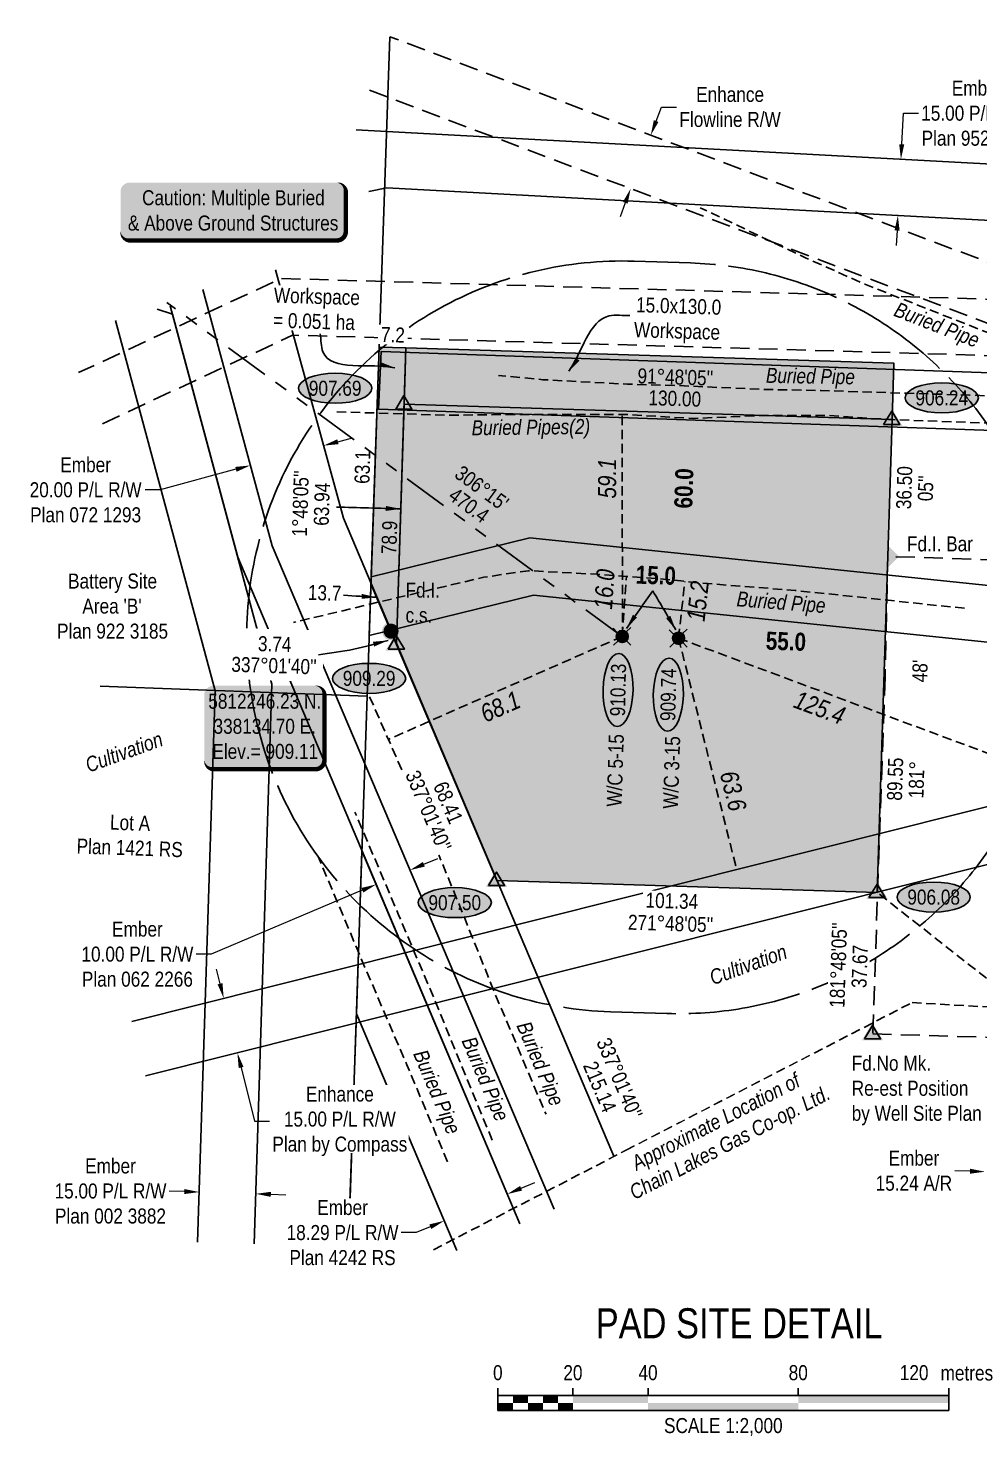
# Model space of a CAD drawing. Extents: x 337584 to 348172, y 5811293 to 5815472.
# Drawn here: x 339065 to 339698, y 5811880 to 5812817 of the extents above; entities that cross this region are included whole.
import ezdxf
from ezdxf.enums import TextEntityAlignment as Align

# ---------------------------------------------------------------- set-up
doc = ezdxf.new("R2010")
doc.units = 0
doc.header["$LTSCALE"] = 5
doc.header["$PDSIZE"] = 0.5
for name, pattern in [('foc-ACCESSROAD', [3.75, 2.5, -1.25]), ('foc-BUFFER', [16.75, 15, -1.75]), ('foc-DRILLPATH', [14.75, 6, -1.75, 1.75, -1.75, 1.75, -1.75]), ('foc-FLOWLINE', [3.75, 2.5, -1.25]), ('foc-QUARTERLINE', [33, 25, -3, 2, -3]), ('foc-TIELINE', [1.875, 1.25, -0.625]), ('UG_PIPE', [1.875, 1.25, -0.625])]:
    doc.linetypes.add(name, pattern=pattern)
doc.layers.get('Defpoints').update_dxf_attribs({"color": 9})
for name, color, linetype in [('AS-PIPE-UG', 44, 'UG_PIPE'), ('AS-PIPE-UG-T', 44, 'Continuous'), ('AUX-BUFFER', 7, 'foc-BUFFER'), ('C-AR', 13, 'foc-ACCESSROAD'), ('C-FLOWLINE', 13, 'foc-FLOWLINE'), ('C-RW', 13, 'Continuous'), ('DETAIL-T', 7, 'Continuous'), ('F-RW', 190, 'Continuous'), ('F-WS', 190, 'foc-ACCESSROAD'), ('L-2', 7, 'Continuous'), ('L-BD', 7, 'Continuous'), ('L-BD1', 253, 'Continuous'), ('L-MON', 1, 'Continuous'), ('L-MON-T', 1, 'Continuous'), ('L-SECQ', 8, 'foc-QUARTERLINE'), ('L-TIE', 7, 'foc-TIELINE'), ('L-TITLEDB', 4, 'Continuous'), ('L-TITLEDB-T', 4, 'Continuous'), ('P-ELEVATION', 7, 'Continuous'), ('P-PDRILLPATH', 12, 'foc-DRILLPATH'), ('P-PROPOSED', 10, 'Continuous'), ('P-PROPOSED-H', 21, 'Continuous'), ('P-TEMP-H', 41, 'Continuous'), ('P-TEMP_WORKSPACE', 46, 'Continuous'), ('T-TIE', 201, 'foc-TIELINE')]:
    doc.layers.add(name, color=color, linetype=linetype)
for name, color, linetype, lineweight in [('C-FLOWLINE-T', 13, 'Continuous', 9), ('C-RW-T', 13, 'Continuous', 9), ('F-AR-T', 190, 'Continuous', 9), ('F-RW-T', 190, 'Continuous', 9), ('P-TEMP-T', 46, 'Continuous', 18), ('T-TEXT', 48, 'Continuous', 18), ('T-TIE-T', 201, 'Continuous', 18)]:
    doc.layers.add(name, color=color, linetype=linetype, lineweight=lineweight)
doc.styles.add('80', font='ARIALN.TTF', dxfattribs={"height": 10})
doc.styles.add('80CG', font='ARIALN.TTF', dxfattribs={"height": 10})
doc.styles.add('80L', font='ARIALN.TTF', dxfattribs={"height": 10})
doc.styles.add('BOLD', font='ARIALNB.TTF')
doc.styles.add('MtXpl_Arial_Narrow', font='ARIALNI.TTF')
doc.dimstyles.new('Compass 5 000', dxfattribs={"dimscale": 5, "dimtxt": 9, "dimasz": 2, "dimexe": 0.2, "dimexo": 0.0625, "dimgap": 0.5, "dimtad": 0, "dimtih": 1, "dimtoh": 1, "dimzin": 0, "dimdsep": 46, "dimtxsty": '80CG', "dimcen": 0.1, "dimse1": 1, "dimse2": 1, "dimclrd": 256, "dimclrt": 256, "dimaunit": 1, "dimadec": 4, "dimazin": 0, "dimtfac": 0.06, "dimtofl": 0, "dimtmove": 0, "dimatfit": 1, "dimfxl": 0.2, "dimtolj": 1, "dimtzin": 0, "dimlwd": -1, "dimarcsym": 0})

# ---------------------------------------------------------------- blocks, each defined once
blk = doc.blocks.new('*U379')
h = blk.add_hatch(color=50)
edge = h.paths.add_edge_path()
edge.add_line((-69, -20), (69, -20))
edge.add_arc((69, -14), 6, 270, 360)
edge.add_line((75, -14), (75, 12.5))
edge.add_arc((69, 12.5), 6, 0, 90)
edge.add_line((69, 18.5), (-69, 18.5))
edge.add_arc((-69, 12.5), 6, 90, 180)
edge.add_line((-75, 12.5), (-75, -14))
edge.add_arc((-69, -14), 6, 180, 270)
at = {"color": 240, "flags": 128}
blk.add_lwpolyline([(-69, -20, 3, 3, 0), (69, -20, 3, 3, 0.414214), (75, -14, 3, 3, 0), (75, 12.5, 3, 0, 0.414214), (69, 18.5, 0, 0, 0), (-69, 18.5, 0, 0, 0.414214), (-75, 12.5, 0, 0, 0), (-75, -14, 0, 3, 0.414214)], format="xyseb", close=True, dxfattribs=at)
at = {"color": 240, "style": '80'}
blk.add_attdef('ENTER_TEXT_001', (-26.85, -4.92), '', height=10, dxfattribs=at)
blk = doc.blocks.new('TRIA')
blk.add_hatch(color=255).paths.add_polyline_path([(-0.04, 1.52), (-1.47, -0.87), (1.39, -0.87)])
blk = doc.blocks.new('TRIAA')
blk.add_blockref('TRIA', (0, 0))
blk = doc.blocks.new('TRIB')
at = {"color": 1}
blk.add_lwpolyline([(-1.12, -0.67), (-0.04, 1.13), (1.04, -0.67)], close=True, dxfattribs=at)
blk = doc.blocks.new('TRIBB')
blk.add_blockref('TRIB', (0, 0))
blk = doc.blocks.new('TRICC')
for name in ['TRIAA', 'TRIBB']:
    blk.add_blockref(name, (0, 0))
blk = doc.blocks.new('plspike')
blk.add_blockref('TRICC', (0, 0))
blk = doc.blocks.new('fdia')
at = {"color": 255, "const_width": 1}
blk.add_lwpolyline([(-0.5, 0, 1), (0.5, 0, 1)], format="xyb", close=True, dxfattribs=at)
blk = doc.blocks.new('Fdiaa')
blk.add_blockref('fdia', (0, 0))
blk = doc.blocks.new('fdib')
at = {"color": 1, "const_width": 1.6}
blk.add_lwpolyline([(-0.4, 0, 1), (0.4, 0, 1)], format="xyb", close=True, dxfattribs=at)
at = {"color": 1}
blk.add_circle((0, 0), 0.8, dxfattribs=at)
blk = doc.blocks.new('Fdibb')
blk.add_blockref('fdib', (0, 0))
blk = doc.blocks.new('fdicc')
for name in ['Fdibb', 'Fdiaa']:
    blk.add_blockref(name, (0, 0))
blk = doc.blocks.new('FDI')
blk.add_blockref('fdicc', (0, 0))
blk = doc.blocks.new('SMONA')
blk.add_hatch(color=255).paths.add_polyline_path([(0, -1.49), (1.49, 0), (0, 1.49), (-1.49, 0)])
blk = doc.blocks.new('SMONAA')
blk.add_blockref('SMONA', (0, 0))
blk = doc.blocks.new('SMONB')
at = {"color": 1}
blk.add_solid([(0, 1.2), (1.2, 0), (-1.2, 0), (0, -1.2)], dxfattribs=at)
blk = doc.blocks.new('SMONBB')
blk.add_blockref('SMONB', (0, 0))
blk = doc.blocks.new('SMONCC')
for name in ['SMONAA', 'SMONBB']:
    blk.add_blockref(name, (0, 0))
blk = doc.blocks.new('FDIBAR')
blk.add_blockref('SMONCC', (0, 0))
blk = doc.blocks.new('WC')
at = {"layer": 'L-MON'}
h = blk.add_hatch(color=255, dxfattribs=at)
h.dxf.hatch_style = 1
edge = h.paths.add_edge_path()
edge.add_arc((0, 0), 0.9, 0, 360)
at = {"layer": 'L-MON', "color": 240, "flags": 128}
for points in [[(-0.62, 0.5), (-1.23, 1.12)], [(0.52, 0.61), (1.13, 1.21)], [(-1.18, -1.18), (-0.56, -0.57)], [(1.16, -1.18), (0.56, -0.57)]]:
    blk.add_lwpolyline(points, dxfattribs=at)
at = {"layer": 'L-MON', "color": 240}
for radius in [0.8, 0.373]:
    blk.add_circle((0, 0), radius, dxfattribs=at)
blk = doc.blocks.new('*D462')
at = {"layer": 'C-RW-T', "transparency": 16777216}
for p, q in [((339192.5, 5812181.31), (339190.06, 5812191)), ((339206.5, 5812125.54), (339215.5, 5812089.72)), ((339215.5, 5812089.72), (339225.5, 5812089.72))]:
    blk.add_line(p, q, dxfattribs=at)
at = {"layer": 'C-RW-T', "linetype": 'Continuous', "transparency": 16777216}
for points in [[(339194.12, 5812181.71), (339190.88, 5812180.9), (339194.94, 5812171.61)], [(339208.12, 5812125.95), (339204.89, 5812125.14), (339204.07, 5812135.24)]]:
    blk.add_solid(points, dxfattribs=at)
at = {"layer": 'Defpoints', "color": 0, "linetype": 'Continuous', "transparency": 16777216}
for p in [(339447.03, 5812234.91), (339456.16, 5812198.55), (339204.07, 5812135.24)]:
    blk.add_point(p, dxfattribs=at)
at = {"layer": 'C-RW-T', "linetype": 'Continuous', "transparency": 16777216, "insert": (339272.23, 5812089.72), "char_height": 10, "attachment_point": 5, "style": '80CG', "bg_fill": 3, "box_fill_scale": 1.1, "bg_fill_color": 256, "bg_fill_true_color": 13158600, "bg_fill_transparency": 0}
blk.add_mtext('\\A1;Enhance\\P15.00 P/L R/W\\PPlan by Compass', dxfattribs=at)
blk = doc.blocks.new('*D464')
at = {"layer": 'Defpoints', "color": 0, "linetype": 'Continuous', "transparency": 16777216}
for p in [(339703.59, 5812120.44), (339741.69, 5812119.24), (339739.67, 5812054.99)]:
    blk.add_point(p, dxfattribs=at)
at = {"layer": 'F-AR-T', "transparency": 16777216}
for p, q in [((339691.58, 5812056.5), (339681.58, 5812056.81)), ((339749.66, 5812054.67), (339759.66, 5812054.36))]:
    blk.add_line(p, q, dxfattribs=at)
at = {"layer": 'F-AR-T', "linetype": 'Continuous', "transparency": 16777216}
for points in [[(339691.63, 5812058.17), (339691.53, 5812054.83), (339701.57, 5812056.18)], [(339749.72, 5812056.34), (339749.61, 5812053.01), (339739.67, 5812054.99)]]:
    blk.add_solid(points, dxfattribs=at)
at = {"layer": 'F-AR-T', "linetype": 'Continuous', "transparency": 16777216, "insert": (339654.3, 5812056.81), "char_height": 10, "attachment_point": 5, "style": '80CG'}
blk.add_mtext('\\A1;Ember\\P15.24 A/R', dxfattribs=at)
blk = doc.blocks.new('*U514')
at = {"color": 0}
for p, q in [((-150, 0), (-150, 15)), ((-150, 10), (150.24, 10)), ((-100, 10), (-100, 15)), ((-50, 10), (-50, 15)), ((50, 10), (50, 15)), ((150.24, 0), (150.24, 15)), ((-150, 0), (150.24, 0))]:
    blk.add_line(p, q, dxfattribs=at)
for points in [[(-140, 10), (-130, 10), (-140, 5), (-130, 5)], [(-120, 10), (-110, 10), (-120, 5), (-110, 5)], [(-100, 10), (-50, 10), (-100, 5), (-50, 5)], [(50, 10), (150.24, 10), (50, 5), (150.24, 5)], [(-150, 5), (-140, 5), (-150, 0), (-140, 0)], [(-130, 5), (-120, 5), (-130, 0), (-120, 0)], [(-110, 5), (-100, 5), (-110, 0), (-100, 0)], [(-50, 5), (50, 5), (-50, 0), (50, 0)]]:
    blk.add_solid(points, dxfattribs=at)
at = {"color": 0, "style": '80'}
blk.add_text('metres', height=10, dxfattribs=at).set_placement((162.24, 20), align=Align.CENTER)
at = {"color": 0, "char_height": 10, "style": '80'}
for s, insert, attachment_point in [('0', (-150, 30.21), 2), ('20', (-100, 30.21), 2), ('40', (-50, 30.21), 2), ('80', (50, 30.21), 2), ('120', (136.7, 30.22), 3), ('SCALE 1:2,000', (0.12, -5), 2)]:
    blk.add_mtext(s, dxfattribs=dict(at, insert=insert, attachment_point=attachment_point))
blk = doc.blocks.new('*U466')
at = {"layer": 'L-2'}
blk.add_blockref('*U514', (-10.66, -57.95), dxfattribs=at)
at = {"layer": 'DETAIL-T', "color": 3, "insert": (0, 0), "char_height": 20, "width": 217.1081, "attachment_point": 5, "style": '80CG'}
blk.add_mtext('PAD SITE DETAIL', dxfattribs=at)
blk = doc.blocks.new('we')
at = {"layer": 'P-ELEVATION'}
h = blk.add_hatch(color=111, dxfattribs=at)
h.dxf.hatch_style = 1
edge = h.paths.add_edge_path()
edge.add_ellipse((0, 0), major_axis=(-24.38, 0), ratio=0.410256, start_angle=0, end_angle=360)
at = {"layer": 'P-ELEVATION', "color": 7, "flags": 128}
blk.add_lwpolyline([(0, 0, 12.5, 0, 0), (-12.42, -6.43, 0, 0, 0)], format="xyseb", dxfattribs=at)
at = {"layer": 'P-ELEVATION', "color": 7}
blk.add_ellipse((0, 0), major_axis=(-24.38, 0), ratio=0.410256, dxfattribs=at)
at = {"layer": 'P-ELEVATION', "style": '80'}
blk.add_attdef('ELEVATION', text='', height=10, dxfattribs=at).set_placement((0, 0), align=Align.MIDDLE_CENTER)
blk = doc.blocks.new('*U494')
h = blk.add_hatch(color=254)
edge = h.paths.add_edge_path()
edge.add_line((-34, -28.5), (34, -28.5))
edge.add_arc((34, -22.5), 6, 270, 360)
edge.add_line((40, -22.5), (40, 21))
edge.add_arc((34, 21), 6, 0, 90)
edge.add_line((34, 27), (-34, 27))
edge.add_arc((-34, 21), 6, 90, 180)
edge.add_line((-40, 21), (-40, -22.5))
edge.add_arc((-34, -22.5), 6, 180, 270)
at = {"color": 1, "flags": 128}
blk.add_lwpolyline([(-34, -28.5, 3, 3, 0), (34, -28.5, 3, 3, 0.414214), (40, -22.5, 3, 3, 0), (40, 21, 3, 0, 0.414214), (34, 27, 0, 0, 0), (-34, 27, 0, 0, 0.414214), (-40, 21, 0, 0, 0), (-40, -22.5, 0, 3, 0.414214)], format="xyseb", close=True, dxfattribs=at)
blk.add_lwpolyline([(-36.17, -5.68, 0, 10, 0), (0, 0, 5, 5, 0)], format="xyseb", dxfattribs=at)
at = {"color": 1, "style": '80'}
blk.add_attdef('ENTER_TEXT_001', (-35.99, -5), '', height=10, dxfattribs=at)
blk = doc.blocks.new('*D495')
at = {"layer": 'C-FLOWLINE-T', "transparency": 16777216}
for p, q in [((339482.73, 5812755.58), (339486.26, 5812764.94)), ((339486.26, 5812764.94), (339496.26, 5812764.94)), ((339462.23, 5812701.22), (339458.7, 5812691.86))]:
    blk.add_line(p, q, dxfattribs=at)
for points in [[(339481.17, 5812756.17), (339484.29, 5812754.99), (339479.2, 5812746.22)], [(339460.67, 5812701.8), (339463.79, 5812700.63), (339465.76, 5812710.57)]]:
    blk.add_solid(points, dxfattribs=at)
at = {"layer": 'Defpoints', "color": 0, "transparency": 16777216}
for p in [(339473.96, 5812748.2), (339479.2, 5812746.22), (339460.52, 5812712.55)]:
    blk.add_point(p, dxfattribs=at)
at = {"layer": 'C-FLOWLINE-T', "transparency": 16777216, "insert": (339531.96, 5812764.94), "char_height": 10, "attachment_point": 5, "style": '80CG'}
blk.add_mtext('\\A1;Enhance\\PFlowline R/W', dxfattribs=at)
blk = doc.blocks.new('*D496')
at = {"layer": 'Defpoints', "color": 0, "transparency": 16777216}
for p in [(339645.66, 5812730.13), (339696.61, 5812727.37), (339694.58, 5812689.98)]:
    blk.add_point(p, dxfattribs=at)
at = {"layer": 'F-RW-T', "transparency": 16777216}
for p, q in [((339646.2, 5812740.11), (339647.31, 5812760.78)), ((339647.31, 5812760.78), (339657.31, 5812760.78)), ((339643.09, 5812682.75), (339642.55, 5812672.76))]:
    blk.add_line(p, q, dxfattribs=at)
for points in [[(339644.53, 5812740.2), (339647.86, 5812740.02), (339645.66, 5812730.13)], [(339641.43, 5812682.84), (339644.76, 5812682.66), (339643.63, 5812692.73)]]:
    blk.add_solid(points, dxfattribs=at)
at = {"layer": 'F-RW-T', "transparency": 16777216, "insert": (339696.4, 5812760.78), "char_height": 10, "attachment_point": 5, "style": '80CG'}
blk.add_mtext('\\A1;Ember\\P15.00 P/L R/W\\PPlan 952 2138', dxfattribs=at)
blk = doc.blocks.new('*D500')
at = {"layer": 'Defpoints', "color": 0, "transparency": 16777216}
for p in [(339178.8, 5812047.19), (339178.66, 5812042.64), (339216.47, 5812045.98)]:
    blk.add_point(p, dxfattribs=at)
at = {"layer": 'F-RW-T', "transparency": 16777216}
for p, q in [((339168.66, 5812042.96), (339158.67, 5812043.28)), ((339226.32, 5812041.12), (339236.31, 5812040.8))]:
    blk.add_line(p, q, dxfattribs=at)
for points in [[(339168.72, 5812044.63), (339168.61, 5812041.29), (339178.66, 5812042.64)], [(339226.37, 5812042.78), (339226.27, 5812039.45), (339216.32, 5812041.44)]]:
    blk.add_solid(points, dxfattribs=at)
at = {"layer": 'F-RW-T', "transparency": 16777216, "insert": (339119.58, 5812043.28), "char_height": 10, "attachment_point": 5, "style": '80CG'}
blk.add_mtext('\\A1;Ember\\P15.00 P/L R/W\\PPlan 002 3882', dxfattribs=at)
blk = doc.blocks.new('*D501')
at = {"layer": 'Defpoints', "color": 0, "transparency": 16777216}
for p in [(339371.46, 5812070.01), (339329.47, 5812052.22), (339341.66, 5812023.47)]:
    blk.add_point(p, dxfattribs=at)
at = {"layer": 'F-RW-T', "transparency": 16777216}
for p, q in [((339392.85, 5812045.16), (339402.06, 5812049.06)), ((339332.45, 5812019.57), (339323.11, 5812015.61)), ((339323.11, 5812015.61), (339313.11, 5812015.61))]:
    blk.add_line(p, q, dxfattribs=at)
for points in [[(339392.2, 5812046.7), (339393.5, 5812043.63), (339383.64, 5812041.26)], [(339331.8, 5812021.1), (339333.1, 5812018.03), (339341.66, 5812023.47)]]:
    blk.add_solid(points, dxfattribs=at)
at = {"layer": 'F-RW-T', "transparency": 16777216, "insert": (339274.02, 5812015.61), "char_height": 10, "attachment_point": 5, "style": '80CG', "bg_fill": 3, "box_fill_scale": 1.1, "bg_fill_color": 256, "bg_fill_true_color": 13158600, "bg_fill_transparency": 0}
blk.add_mtext('\\A1;Ember\\P18.29 P/L R/W\\PPlan 4242 RS', dxfattribs=at)
blk = doc.blocks.new('*D502')
at = {"layer": 'Defpoints', "color": 0, "transparency": 16777216}
for p in [(339311.85, 5812273.72), (339289.31, 5812264.18), (339296.4, 5812247.42)]:
    blk.add_point(p, dxfattribs=at)
at = {"layer": 'F-RW-T', "transparency": 16777216}
for p, q in [((339328.15, 5812260.85), (339337.36, 5812264.75)), ((339287.19, 5812243.52), (339186.59, 5812200.96)), ((339186.59, 5812200.96), (339176.59, 5812200.96))]:
    blk.add_line(p, q, dxfattribs=at)
for points in [[(339327.5, 5812262.39), (339328.8, 5812259.32), (339318.94, 5812256.96)], [(339286.54, 5812245.06), (339287.84, 5812241.99), (339296.4, 5812247.42)]]:
    blk.add_solid(points, dxfattribs=at)
at = {"layer": 'F-RW-T', "transparency": 16777216, "insert": (339137.5, 5812200.96), "char_height": 10, "attachment_point": 5, "style": '80CG'}
blk.add_mtext('\\A1;Ember\\P10.00 P/L R/W\\PPlan 062 2266', dxfattribs=at)
blk = doc.blocks.new('*D503')
at = {"layer": 'Defpoints', "color": 0, "transparency": 16777216}
for p in [(339245.66, 5812597.27), (339197.09, 5812584.11), (339212.73, 5812526.36)]:
    blk.add_point(p, dxfattribs=at)
at = {"layer": 'F-RW-T', "transparency": 16777216}
for p, q in [((339270.95, 5812542.12), (339280.61, 5812544.74)), ((339203.07, 5812523.75), (339152.57, 5812510.07)), ((339152.57, 5812510.07), (339142.57, 5812510.07))]:
    blk.add_line(p, q, dxfattribs=at)
for points in [[(339270.52, 5812543.73), (339271.39, 5812540.51), (339261.3, 5812539.51)], [(339202.64, 5812525.35), (339203.51, 5812522.14), (339212.73, 5812526.36)]]:
    blk.add_solid(points, dxfattribs=at)
at = {"layer": 'F-RW-T', "transparency": 16777216, "insert": (339103.03, 5812510.07), "char_height": 10, "attachment_point": 5, "style": '80CG', "bg_fill": 3, "box_fill_scale": 1.1, "bg_fill_color": 256, "bg_fill_true_color": 13158600, "bg_fill_transparency": 0}
blk.add_mtext('\\A1;Ember\\P20.00 P/L R/W\\PPlan 072 1293', dxfattribs=at)

msp = doc.modelspace()

# ---------------------------------------------------------------- hatches: boundary and pattern name
at = {"layer": 'P-PROPOSED-H'}
h = msp.add_hatch(color=256, dxfattribs=at)
h.dxf.hatch_style = 1
h.paths.add_polyline_path([(339309.994, 5812407.213), (339315.022, 5812567.1), (339639.791, 5812556.885), (339629.891, 5812242.11), (339376.608, 5812250.076)])
at = {"layer": 'P-TEMP-H'}
h = msp.add_hatch(color=256, dxfattribs=at)
h.dxf.hatch_style = 1
h.paths.add_polyline_path([(339309.994, 5812407.213), (339316.201, 5812604.573), (339298.335, 5812605.135), (339292.911, 5812447.634)])
h = msp.add_hatch(color=256, dxfattribs=at)
h.dxf.hatch_style = 1
h.paths.add_polyline_path([(339639.791, 5812556.885), (339640.97, 5812594.359), (339316.201, 5812604.573), (339315.022, 5812567.1)])

# ---------------------------------------------------------------- linework, layer by layer
at = {"layer": 'AS-PIPE-UG', "flags": 128}
for points in [[(339791.873, 5812307.306), (339788.876, 5812335.609), (339781.603, 5812373.384), (339768.746, 5812429.814), (339753.931, 5812500.471), (339746.703, 5812544.066), (339738.598, 5812582.149), (339730.386, 5812599.376), (339715.756, 5812610.006), (339676.591, 5812625.334), (339621.566, 5812647.011), (339582.203, 5812664.551), (339512.073, 5812697.919)], [(339719.953, 5812571.839), (339691.431, 5812573.206), (339649.396, 5812574.359), (339592.368, 5812576.226), (339553.693, 5812576.934), (339496.873, 5812579.516), (339463.633, 5812580.446), (339407.261, 5812583.434), (339377.828, 5812586.236)], [(339270.133, 5812562.039), (339343.568, 5812559.779), (339380.223, 5812560.216), (339462.768, 5812560.234), (339507.386, 5812557.591), (339553.726, 5812559.631), (339597.341, 5812559.589), (339637.463, 5812556.949), (339718.201, 5812553.964)], [(339687.911, 5812431.274), (339641.808, 5812436.044), (339611.448, 5812439.386), (339575.181, 5812443.144), (339509.971, 5812448.234), (339484.386, 5812451.054), (339443.236, 5812453.896), (339397.821, 5812456.274), (339368.118, 5812451.916), (339329.813, 5812442.929), (339241.291, 5812421.794)], [(339292.005, 5812372.413), (339333.883, 5812277.259), (339354.248, 5812227.646), (339374.961, 5812175.896), (339409.451, 5812094.405)], [(339373.659, 5812077.123), (339333.236, 5812175.626), (339311.288, 5812227.176), (339282.286, 5812295.564)], [(339343.921, 5812062.765), (339316.891, 5812127.234), (339289.283, 5812191.394), (339257.731, 5812266.121)]]:
    msp.add_lwpolyline(points, dxfattribs=at)
at = {"layer": 'AS-PIPE-UG'}
msp.add_lwpolyline([(339334.613, 5812004.261), (339462.891, 5812070.519), (339653.124, 5812168.778), (339984.678, 5812149.493)], dxfattribs=at)
at = {"layer": 'C-AR', "flags": 128}
for points in [[(339796.614, 5812461.357), (339804.071, 5812634.137), (339233.038, 5812650.81), (339098.372, 5812588.124)], [(339796.611, 5812460.735), (339759.093, 5812461.914), (339764.966, 5812597.763), (339240.816, 5812613.067), (339114.198, 5812554.127)]]:
    msp.add_lwpolyline(points, dxfattribs=at)
at = {"layer": 'C-FLOWLINE', "flags": 128}
msp.add_lwpolyline([(339292.006, 5812776.085), (339764.966, 5812597.763), (339771.309, 5812461.53), (339809.428, 5812460.332), (339801.877, 5812624.564), (339305.447, 5812811.736)], dxfattribs=at)
at = {"layer": 'C-RW', "flags": 128}
for points in [[(340014.436, 5812538.883), (339298.013, 5812563.706), (339299.693, 5812602.169), (340015.774, 5812577.088)], [(340002.866, 5812415.438), (339398.763, 5812478.121), (339293.065, 5812452.115), (339291.725, 5812413.176), (339401.078, 5812439.966), (339998.992, 5812378.041)], [(339142.938, 5812119.894), (339818.247, 5812289.471), (339820.925, 5812328.799), (339133.807, 5812156.257)]]:
    msp.add_lwpolyline(points, dxfattribs=at)
at = {"layer": 'F-RW'}
for p, q in [((339303.275, 5812748.645), (339283.093, 5812749.736)), ((339189.326, 5812376.304), (339177.593, 5812009.362))]:
    msp.add_line(p, q, dxfattribs=at)
at = {"layer": 'F-RW', "flags": 128}
for points in [[(339303.275, 5812748.645), (340022.947, 5812709.722)], [(340020.925, 5812672.326), (339303.453, 5812711.131), (339291.495, 5812708.684)], [(339229.478, 5812656.606), (339274.586, 5812491.231), (339461.164, 5812050.862)], [(339414.885, 5812031.252), (339227.196, 5812472.918), (339181.003, 5812643.533)], [(339181.003, 5812643.533), (339227.196, 5812472.918), (339414.885, 5812031.252)], [(339391.968, 5812021.541), (339204.237, 5812465.245), (339160.747, 5812626.938), (339150.64, 5812630.307)], [(339159.219, 5812632.62), (339226.993, 5812380.641), (339215.279, 5812008.138)], [(339177.404, 5812009.368), (339189.326, 5812376.304), (339122.847, 5812622.812)], [(339350.007, 5812003.76), (339283.231, 5812161.349), (339286.908, 5812269.852), (339391.968, 5812021.541)]]:
    msp.add_lwpolyline(points, dxfattribs=at)
at = {"layer": 'F-WS'}
msp.add_lwpolyline([(339635.09, 5812385.744), (339626.936, 5812147.926), (339945.391, 5812138.386), (339954.728, 5812455.764), (339636.903, 5812465.756), (339635.09, 5812385.744)], dxfattribs=at)
at = {"layer": 'L-SECQ'}
msp.add_line((339283.231, 5812161.349), (339277.931, 5812006.102), dxfattribs=at)
at = {"layer": 'L-TIE'}
msp.add_line((339309.994, 5812407.213), (339306.311, 5812416.019), dxfattribs=at)
at = {"layer": 'L-TITLEDB', "flags": 128}
for points in [[(339112.698, 5812379.483), (339290.333, 5812372.754), (339305.447, 5812811.736)], [(339277.891, 5812006.104), (339290.333, 5812372.754), (339112.698, 5812379.483)]]:
    msp.add_lwpolyline(points, dxfattribs=at)
at = {"layer": 'P-PDRILLPATH', "flags": 128}
msp.add_lwpolyline([(339460.201, 5812412.492), (339156.972, 5812634.909)], dxfattribs=at)
at = {"layer": 'P-PROPOSED'}
msp.add_lwpolyline([(339309.994, 5812407.213), (339315.022, 5812567.1), (339639.791, 5812556.885), (339629.891, 5812242.11), (339376.608, 5812250.076)], close=True, dxfattribs=at)
at = {"layer": 'P-TEMP_WORKSPACE', "flags": 128}
for points in [[(339309.994, 5812407.213), (339316.201, 5812604.573), (339298.335, 5812605.135), (339292.911, 5812447.634)], [(339639.791, 5812556.885), (339640.97, 5812594.359), (339316.201, 5812604.573), (339315.022, 5812567.1)]]:
    msp.add_lwpolyline(points, close=True, dxfattribs=at)
at = {"layer": 'T-TIE'}
for p, q in [((339460.258, 5812412.581), (339460.227, 5812560.233)), ((339460.201, 5812412.492), (339462.967, 5812452.533)), ((339497.675, 5812411.314), (339501.843, 5812449.13)), ((339460.201, 5812412.492), (339304.521, 5812343.976)), ((339497.675, 5812411.314), (339536.34, 5812257.337))]:
    msp.add_line(p, q, dxfattribs=at)
at = {"layer": 'T-TIE', "flags": 128}
msp.add_lwpolyline([(339497.675, 5812411.314), (339791.318, 5812302.036)], dxfattribs=at)

# ---------------------------------------------------------------- block references
at = {"xscale": 0.99978226, "yscale": 0.99978226, "zscale": 0.99978226}
for p, values in [((339672.843, 5812571.323), {'ELEVATION': '906.24'}), ((339291.712, 5812384.591), {'ELEVATION': '909.29'}), ((339667.465, 5812238.998), {'ELEVATION': '906.08'})]:
    msp.add_blockref('we', p, dxfattribs=at).add_auto_attribs(values)
at = {"xscale": 0.9997822599999999, "yscale": 0.9997822599999999, "zscale": 0.9997822599999999, "rotation": 88.715}
for p, values in [((339457.38, 5812376.89), {'ELEVATION': '910.13'}), ((339490.855, 5812373.726), {'ELEVATION': '909.74'})]:
    msp.add_blockref('we', p, dxfattribs=at).add_auto_attribs(values)
at = {"layer": 'DETAIL-T'}
ref = msp.add_blockref('*U379', (339201.236, 5812696.094), dxfattribs=dict(at, xscale=0.9997749999999925, yscale=0.9997749999999925, zscale=0.9997749999999925))
ref.add_attrib('ENTER_TEXT_001', 'Caution: Multiple Buried', (339140.585, 5812699.543), dxfattribs={"layer": '0', "color": 240, "height": 9.99775, "style": '80'})
ref.add_attrib('ENTER_TEXT_002', '& Above Ground Structures', (339131.174, 5812682.702), dxfattribs={"layer": '0', "color": 240, "height": 9.99775, "style": '80'})
ref = msp.add_blockref('*U494', (339221.987, 5812352.633), dxfattribs=at)
ref.add_attrib('ENTER_TEXT_001', '5812246.23 N.', (339184.668, 5812364.405), dxfattribs={"layer": '0', "color": 1, "height": 10, "style": '80'})
ref.add_attrib('ENTER_TEXT_002', '338134.70 E.', (339188.167, 5812347.698), dxfattribs={"layer": '0', "color": 1, "height": 10, "style": '80'})
ref.add_attrib('ENTER_TEXT_003', 'Elev.= 909.11', (339187.4, 5812330.99), dxfattribs={"layer": '0', "color": 1, "height": 10, "style": '80'})
at = {"layer": 'L-MON', "color": 6, "xscale": 4.998911300000001, "yscale": 4.998911300000001, "zscale": 4.998911300000001}
for name, p in [('plspike', (339315.006, 5812567.176)), ('FDI', (339306.311, 5812416.019)), ('plspike', (339309.956, 5812407.374)), ('plspike', (339376.706, 5812249.989)), ('plspike', (339629.955, 5812242.04)), ('plspike', (339626.936, 5812147.926))]:
    msp.add_blockref(name, p, dxfattribs=at)
at = {"layer": 'L-MON', "color": 3, "xscale": 4.998911300000001, "yscale": 4.998911300000001, "zscale": 4.998911300000001}
msp.add_blockref('plspike', (339639.741, 5812556.926), dxfattribs=at)
at = {"layer": 'L-MON', "xscale": 4.998911300000001, "yscale": 4.998911300000001, "zscale": 4.998911300000001}
for p in [(339460.201, 5812412.492), (339497.675, 5812411.314)]:
    msp.add_blockref('WC', p, dxfattribs=at)

# ---------------------------------------------------------------- texts
at = {"layer": 'AS-PIPE-UG-T', "char_height": 9.99782, "attachment_point": 1, "style": '80L'}
for s, width, insert, rotation in [('\\pi0.29891;{\\fArial Narrow|b0|i1|c0|p34;Buried Pipe}', 59.02303, (339643.618, 5812635.562), 338.626758), ('\\pi0.29891;{\\fArial Narrow|b0|i1|c0|p34;Buried Pipe}', 59.02303, (339555.623, 5812591.368), 358.951978), ('\\pi0.29891;{\\fArial Narrow|b0|i1|c0|p34;Buried Pipes(2)}', 78.37079, (339359.575, 5812556.367), 0.683828), ('\\pi0.29891;{\\fArial Narrow|b0|i1|c0|p34;Buried Pipe}', 59.02303, (339536.534, 5812442.635), 355.536798), ('\\pi0.29891;{\\fArial Narrow|b0|i1|c0|p34;Buried Pipe}', 59.02303, (339398.716, 5812157.614), 292.940354), ('\\pi0.29891;{\\fArial Narrow|b0|i1|c0|p34;Buried Pipe}', 59.02303, (339362.153, 5812147.483), 292.940354), ('\\pi0.29891;{\\fArial Narrow|b0|i1|c0|p34;Buried Pipe}', 59.02303, (339329.934, 5812138.799), 292.940354)]:
    msp.add_mtext_dynamic_manual_height_columns(s, width=width, gutter_width=49.989, heights=[0], dxfattribs=dict(at, insert=insert, rotation=rotation))
at = {"layer": 'L-BD', "color": 3, "style": 'BOLD'}
for s, rotation, p in [('60.0', 88.1986, (339506.743, 5812497.532)), ('55.0', 358.1986, (339555.576, 5812403.715))]:
    msp.add_text(s, height=11.9974, rotation=rotation, dxfattribs=at).set_placement(p)
at = {"layer": 'L-BD', "color": 3, "linetype": 'Continuous', "insert": (339469.364, 5812459.658), "char_height": 11.9974, "width": 26.20161, "attachment_point": 1, "rotation": 358.1986, "style": 'BOLD', "bg_fill": 1, "box_fill_scale": 1.15, "bg_fill_color": 21, "bg_fill_transparency": 0}
msp.add_mtext('15.0', dxfattribs=at)
at = {"layer": 'L-BD', "char_height": 9.99782, "attachment_point": 1, "rotation": 88.1986, "style": '80L'}
for s, insert in [('\\pi0.12842;W/C 5-15', (339449.762, 5812299.196)), ('\\pi0.12842;W/C 3-15', (339487.269, 5812297.824))]:
    msp.add_mtext_dynamic_manual_height_columns(s, width=47.98859, gutter_width=49.989, heights=[0], dxfattribs=dict(at, insert=insert))
at = {"layer": 'L-BD1', "style": '80L'}
for s, height, rotation, p in [('130.00', 9.9978, 358.1986, (339495.16, 5812570.937)), ('36.50', 9.9978, 88.1986, (339647.868, 5812511.554)), ("1°48'05''", 9.9978, 88.1986, (339245.961, 5812500.978)), ("05''", 9.9978, 88.1986, (339662.108, 5812511.106)), ('63.94', 9.9978, 88.1986, (339260.201, 5812500.531)), ("48'", 9.9978, 88.1986, (339658.282, 5812389.477)), ('89.55', 9.9978, 88.1986, (339641.766, 5812317.541)), ('181°', 9.9978, 88.1986, (339656.006, 5812317.093)), ('68.41', 9.9978, 293.0001, (339344.371, 5812301.881)), ("271°48'05''", 9.99782, 358.1986, (339492.379, 5812221.428))]:
    msp.add_text(s, height=height, rotation=rotation, dxfattribs=at).set_placement(p, align=Align.MIDDLE)
at = {"layer": 'L-BD1', "insert": (339495.713, 5812590.239), "char_height": 9.9978, "width": 51.28819, "attachment_point": 2, "rotation": 358.1986, "style": '80L', "bg_fill": 1, "box_fill_scale": 1.15, "bg_fill_color": 41, "bg_fill_transparency": 0}
msp.add_mtext("91°48'05''", dxfattribs=at)
at = {"layer": 'L-BD1', "insert": (339353.523, 5812527.192), "char_height": 9.99782, "width": 39.16378, "attachment_point": 1, "rotation": 323.740156, "line_spacing_factor": 0.855, "style": '80L', "bg_fill": 1, "box_fill_scale": 1.15, "bg_fill_color": 21, "bg_fill_transparency": 0}
msp.add_mtext("\\pi0.27845;306°15'\\P\\pi5.59789;470.4 ", dxfattribs=at)
at = {"layer": 'L-MON-T', "insert": (339315.953, 5812448.345), "char_height": 9.9978, "attachment_point": 1, "style": '80L', "bg_fill": 1, "box_fill_scale": 1.15, "bg_fill_color": 21, "bg_fill_transparency": 0}
msp.add_mtext_dynamic_manual_height_columns('Fd.I.\\Pc.s.', width=22.03927, gutter_width=49.989, heights=[0], dxfattribs=at)
at = {"layer": 'P-TEMP-T', "insert": (339468.582, 5812638.422), "char_height": 9.99782, "attachment_point": 1, "rotation": 358.1986, "style": '80L'}
msp.add_mtext_dynamic_manual_height_columns('\\pi0.99794;15.0x130.0\\P\\pi0.12842;Workspace', width=56.88843, gutter_width=49.989, heights=[0], dxfattribs=at)
at = {"layer": 'P-TEMP_WORKSPACE', "style": '80L'}
for s, p in [('63.1', (339287.229, 5812525.242)), ('78.9', (339305.149, 5812478.421))]:
    msp.add_text(s, height=9.9978, rotation=88.2598, dxfattribs=at).set_placement(p, align=Align.MIDDLE)
at = {"layer": 'T-TIE-T', "char_height": 11.9974, "attachment_point": 1, "style": 'MtXpl_Arial_Narrow', "bg_fill": 1, "box_fill_scale": 1.15, "bg_fill_color": 21, "bg_fill_transparency": 0}
for s, insert, width, rotation in [('59.1', (339444.145, 5812504.322), 25.84152, 90.012147), ('16.0', (339441.401, 5812431.015), 27.00361, 86.048482), ('15.2', (339503.023, 5812423.35), 26.95451, 83.7102), ('68.1', (339364.338, 5812365.941), 25.84152, 23.754487), ('125.4', (339577.552, 5812376.756), 34.33626, 339.587612), ('63.6', (339536.663, 5812324.125), 26.95451, 284.096119)]:
    msp.add_mtext(s, dxfattribs=dict(at, insert=insert, width=width, rotation=rotation))

# ---------------------------------------------------------------- dimensions: what is measured, and where the dimension line sits
at = {"layer": 'C-FLOWLINE-T', "color": 6}
dim = msp.add_linear_dim(base=(339479.201, 5812746.224), p1=(339460.523, 5812712.549), p2=(339473.964, 5812748.199), angle=69.341828, text='Enhance\\PFlowline R/W', dimstyle='Compass 5 000', dxfattribs=at)
dim.commit()
dim.dimension.update_dxf_attribs({"geometry": '*D495', "text_midpoint": (339531.957, 5812764.938), "dimtype": 161})
at = {"layer": 'F-RW-T', "color": 6}
dim = msp.add_linear_dim(base=(339645.657, 5812730.127), p1=(339694.584, 5812689.976), p2=(339696.607, 5812727.372), angle=86.904211, text='Ember\\P15.00 P/L R/W\\PPlan 952 2138', dimstyle='Compass 5 000', dxfattribs=at)
dim.commit()
dim.dimension.update_dxf_attribs({"geometry": '*D496', "text_midpoint": (339696.4, 5812760.778), "dimtype": 161})

# ---------------------------------------------------------------- leaders
at = {"layer": 'L-BD', "linetype": 'Continuous', "path_type": 1}
for points in [[(339462.924, 5812417.871), (339480.576, 5812442.78)], [(339495.855, 5812416.833), (339480.576, 5812442.78)]]:
    msp.add_leader(points, dimstyle='Compass 5 000', override={"dimgap": 0.5, "dimtad": 0}, dxfattribs=at)
at = {"layer": 'L-BD1', "path_type": 1}
msp.add_leader([(339312.831, 5812497.437), (339269.92, 5812498.641)], dimstyle='Compass 5 000', override={"dimgap": 0.5, "dimtad": 0}, dxfattribs=at)
at = {"layer": 'P-TEMP-T', "path_type": 1}
msp.add_leader([(339424.558, 5812589.06), (339451.544, 5812625.84), (339465.343, 5812626.146)], dimstyle='Compass 5 000', override={"dimgap": 0.5, "dimtad": 0}, dxfattribs=at)
at = {"layer": 'P-TEMP_WORKSPACE', "path_type": 1}
msp.add_leader([(339296.743, 5812438.565), (339274.757, 5812439.896)], dimstyle='Compass 5 000', override={"dimgap": 0.5, "dimtad": 0}, dxfattribs=at)

# ---------------------------------------------------------------- next in the draw order: texts
at = {"layer": 'AS-PIPE-UG-T', "insert": (339455.608, 5812060.68), "char_height": 10, "attachment_point": 1, "rotation": 27.317183, "style": '80L', "bg_fill": 2}
msp.add_mtext_dynamic_manual_height_columns('\\pi10.83445;{\\fArial Narrow|b0|i1|c0|p34;Approximate Location of\\P\\pi0.56842;Chain Lakes Gas Co-op. Ltd.}', width=146.70982, gutter_width=50, heights=[0], dxfattribs=at)
at = {"layer": 'L-MON-T', "insert": (339648.627, 5812479.136), "char_height": 9.99782, "attachment_point": 1, "style": '80L', "bg_fill": 3, "box_fill_scale": 1.15, "bg_fill_color": 256, "bg_fill_true_color": 256, "bg_fill_transparency": 0}
msp.add_mtext_dynamic_manual_height_columns('\\pi1.06157;Fd.I. Bar', width=44.18315, gutter_width=49.989, heights=[0], dxfattribs=at)
at = {"layer": 'P-TEMP_WORKSPACE', "insert": (339262.26, 5812446.509), "char_height": 9.9978, "width": 16.63783, "attachment_point": 2, "rotation": 358.1986, "style": '80L', "bg_fill": 3, "box_fill_scale": 1.15, "bg_fill_color": 256, "bg_fill_true_color": 256, "bg_fill_transparency": 0}
msp.add_mtext('13.7', dxfattribs=at)
at = {"layer": 'T-TEXT', "insert": (339101.738, 5812331.163), "char_height": 9.99775, "width": 60.41985, "attachment_point": 1, "rotation": 20, "style": 'MtXpl_Arial_Narrow', "bg_fill": 3, "box_fill_scale": 1.15, "bg_fill_color": 256, "bg_fill_true_color": 256, "bg_fill_transparency": 0}
msp.add_mtext('Cultivation', dxfattribs=at)

# ---------------------------------------------------------------- next in the draw order: linework, layer by layer
at = {"layer": 'AUX-BUFFER', "color": 251, "linetype": 'foc-BUFFER', "flags": 128}
msp.add_lwpolyline([(339468.058, 5812662.314, 1), (339452.344, 5812162.67), (339489.817, 5812161.491, 1), (339505.532, 5812661.136)], format="xyb", close=True, dxfattribs=at)

# ---------------------------------------------------------------- next in the draw order: block references
at = {"layer": 'L-MON', "color": 3, "xscale": 4.998911300000001, "yscale": 4.998911300000001, "zscale": 4.998911300000001}
msp.add_blockref('FDIBAR', (339636.903, 5812465.756), dxfattribs=at)

# ---------------------------------------------------------------- next in the draw order: texts
at = {"layer": 'L-BD', "style": '80L'}
msp.add_text('215.14', height=9.9978, rotation=292.9693, dxfattribs=at).set_placement((339445.274, 5812112.716), align=Align.MIDDLE)
at = {"layer": 'L-MON-T', "insert": (339612.91, 5812133.395), "char_height": 9.99782, "attachment_point": 1, "style": '80L', "bg_fill": 2}
msp.add_mtext_dynamic_manual_height_columns('Fd.No Mk.\\PRe-est Position\\Pby Well Site Plan', width=85.87257, gutter_width=49.989, heights=[0], dxfattribs=at)

# ---------------------------------------------------------------- next in the draw order: linework, layer by layer
at = {"layer": 'L-TIE'}
msp.add_line((339960.608, 5811982.222), (339629.921, 5812242.039), dxfattribs=at)

# ---------------------------------------------------------------- next in the draw order: texts
at = {"layer": 'L-BD', "insert": (339200.387, 5812413.303), "char_height": 9.99782, "width": 56.29511, "attachment_point": 1, "rotation": 358.1992, "line_spacing_factor": 0.85766, "style": '80L', "bg_fill": 3, "box_fill_scale": 1.5, "bg_fill_color": 256, "bg_fill_transparency": 0}
msp.add_mtext("\\pi17.51208;3.74\\P\\pi0.27845;337°01'40''", dxfattribs=at)
at = {"layer": 'L-BD', "insert": (339463.032, 5812120.302), "char_height": 9.99782, "width": 56.29511, "attachment_point": 2, "rotation": 292.9693, "style": '80L', "bg_fill": 3, "box_fill_scale": 1.15, "bg_fill_color": 256, "bg_fill_true_color": 256, "bg_fill_transparency": 0}
msp.add_mtext("337°01'40''", dxfattribs=at)
at = {"layer": 'L-BD1', "attachment_point": 2, "style": '80L', "bg_fill": 3, "box_fill_scale": 1.15, "bg_fill_color": 256, "bg_fill_true_color": 256, "bg_fill_transparency": 0}
for s, insert, char_height, width, rotation in [("337°01'40''", (339335.896, 5812298.343), 9.99782, 56.29511, 293.0001), ('101.34', (339493.385, 5812241.466), 9.9978, 35.85321, 358.1986)]:
    msp.add_mtext(s, dxfattribs=dict(at, insert=insert, char_height=char_height, width=width, rotation=rotation))
at = {"layer": 'P-TEMP-T', "rotation": 358.1986, "style": '80L', "bg_fill": 3, "box_fill_scale": 1.15, "bg_fill_color": 256, "bg_fill_true_color": 256, "bg_fill_transparency": 0}
for s, insert, char_height, width, attachment_point in [('Workspace = 0.051 ha', (339228.5, 5812644.796), 9.99782, 59.73899, 1), ('7.2', (339307.706, 5812618.307), 9.9978, 16.63783, 2)]:
    msp.add_mtext(s, dxfattribs=dict(at, insert=insert, char_height=char_height, width=width, attachment_point=attachment_point))
at = {"layer": 'T-TEXT', "insert": (339517.143, 5812189.667), "char_height": 9.99775, "width": 60.41985, "attachment_point": 1, "rotation": 20, "style": 'MtXpl_Arial_Narrow', "bg_fill": 3, "box_fill_scale": 1.15, "bg_fill_color": 256, "bg_fill_true_color": 256, "bg_fill_transparency": 0}
msp.add_mtext('Cultivation', dxfattribs=at)

# ---------------------------------------------------------------- next in the draw order: dimensions: what is measured, and where the dimension line sits
at = {"layer": 'F-AR-T', "color": 6, "linetype": 'Continuous'}
dim = msp.add_linear_dim(base=(339739.669, 5812054.987), p1=(339703.593, 5812120.435), p2=(339741.689, 5812119.237), angle=358.198858, text='Ember\\P15.24 A/R', dimstyle='Compass 5 000', dxfattribs=at)
dim.commit()
dim.dimension.update_dxf_attribs({"geometry": '*D464', "text_midpoint": (339654.301, 5812056.814), "dimtype": 161})
at = {"layer": 'F-RW-T', "color": 6}
dim = msp.add_linear_dim(base=(339212.727, 5812526.359), p1=(339245.664, 5812597.266), p2=(339197.09, 5812584.114), angle=195.149305, text='Ember\\P20.00 P/L R/W\\PPlan 072 1293', dimstyle='Compass 5 000', override={"dimtfill": 1}, dxfattribs=at)
dim.commit()
dim.dimension.update_dxf_attribs({"geometry": '*D503', "text_midpoint": (339103.03, 5812510.072), "dimtype": 161})

# ---------------------------------------------------------------- next in the draw order: block references
at = {"xscale": 0.99978226, "yscale": 0.99978226, "zscale": 0.99978226}
msp.add_blockref('we', (339269.122, 5812577.707), dxfattribs=at).add_auto_attribs({'ELEVATION': '907.69'})

# ---------------------------------------------------------------- next in the draw order: texts
at = {"layer": 'L-BD', "insert": (339598.034, 5812164.814), "char_height": 9.99782, "width": 56.29511, "attachment_point": 1, "rotation": 88.1475, "line_spacing_factor": 0.855, "style": '80L', "bg_fill": 3, "box_fill_scale": 1.15, "bg_fill_color": 256, "bg_fill_true_color": 256, "bg_fill_transparency": 0}
msp.add_mtext("\\pi0.66377;181°48'05''\\P\\pi14.317;37.67", dxfattribs=at)
at = {"layer": 'L-TITLEDB-T', "insert": (339083.538, 5812454.388), "char_height": 10, "attachment_point": 1, "style": '80L', "bg_fill": 3, "box_fill_scale": 1.15, "bg_fill_color": 256, "bg_fill_true_color": 256, "bg_fill_transparency": 0}
msp.add_mtext_dynamic_manual_height_columns("\\pi7.81944;Battery Site\\P\\pi17.33513;Area 'B'\\P\\pi0.48997;Plan 922 3185", width=73.51746, gutter_width=50, heights=[0], dxfattribs=at)

# ---------------------------------------------------------------- next in the draw order: dimensions: what is measured, and where the dimension line sits
at = {"layer": 'C-RW-T', "color": 6, "linetype": 'Continuous'}
dim = msp.add_linear_dim(base=(339204.066, 5812135.244), p1=(339447.027, 5812234.909), p2=(339456.158, 5812198.547), angle=284.096119, text='Enhance\\P15.00 P/L R/W\\PPlan by Compass', dimstyle='Compass 5 000', override={"dimtfill": 1}, dxfattribs=at)
dim.commit()
dim.dimension.update_dxf_attribs({"geometry": '*D462', "text_midpoint": (339272.228, 5812089.716), "dimtype": 161})

# ---------------------------------------------------------------- next in the draw order: leaders
at = {"layer": 'L-BD', "path_type": 1}
msp.add_leader([(339304.33, 5812409.85), (339281.498, 5812404.006), (339258.025, 5812400.372)], dimstyle='Compass 5 000', override={"dimgap": 0.5, "dimtad": 0}, dxfattribs=at)
at = {"layer": 'P-TEMP-T', "path_type": 1}
msp.add_leader([(339308.894, 5812591.303), (339260.936, 5812602.068), (339259.107, 5812614.052)], dimstyle='Compass 5 000', override={"dimgap": 0.5, "dimtad": 0}, dxfattribs=at)

# ---------------------------------------------------------------- next in the draw order: block references
at = {"xscale": 0.99978226, "yscale": 0.99978226, "zscale": 0.99978226}
msp.add_blockref('we', (339348.721, 5812235.301), dxfattribs=at).add_auto_attribs({'ELEVATION': '907.50'})

# ---------------------------------------------------------------- next in the draw order: dimensions: what is measured, and where the dimension line sits
at = {"layer": 'F-RW-T', "color": 6}
for base, p1, p2, angle, text, picture, middle in [((339296.399, 5812247.419), (339311.848, 5812273.717), (339289.308, 5812264.18), 202.933145, 'Ember\\P10.00 P/L R/W\\PPlan 062 2266', '*D502', (339137.502, 5812200.958)), ((339178.657, 5812042.641), (339216.469, 5812045.982), (339178.803, 5812047.186), 178.168677, 'Ember\\P15.00 P/L R/W\\PPlan 002 3882', '*D500', (339119.582, 5812043.28))]:
    dim = msp.add_linear_dim(base=base, p1=p1, p2=p2, angle=angle, text=text, dimstyle='Compass 5 000', dxfattribs=at)
    dim.commit()
    dim.dimension.update_dxf_attribs({"geometry": picture, "text_midpoint": middle, "dimtype": 161})

# ---------------------------------------------------------------- next in the draw order: texts
at = {"layer": 'L-TITLEDB-T', "insert": (339097.358, 5812294.724), "char_height": 10, "attachment_point": 1, "rotation": 357.943448, "style": '80L', "bg_fill": 3, "box_fill_scale": 1.15, "bg_fill_color": 256, "bg_fill_true_color": 256, "bg_fill_transparency": 0}
msp.add_mtext_dynamic_manual_height_columns('\\pi22.11685;Lot A\\P\\pi0.48997;Plan 1421 RS', width=70.1955, gutter_width=50, heights=[0], dxfattribs=at)

# ---------------------------------------------------------------- next in the draw order: dimensions: what is measured, and where the dimension line sits
at = {"layer": 'F-RW-T', "color": 6}
dim = msp.add_linear_dim(base=(339341.656, 5812023.468), p1=(339371.462, 5812070.008), p2=(339329.474, 5812052.217), angle=202.964333, text='Ember\\P18.29 P/L R/W\\PPlan 4242 RS', dimstyle='Compass 5 000', override={"dimtfill": 1}, dxfattribs=at)
dim.commit()
dim.dimension.update_dxf_attribs({"geometry": '*D501', "text_midpoint": (339274.02, 5812015.607), "dimtype": 161})

# ---------------------------------------------------------------- next in the draw order: block references
at = {"xscale": 0.99978226, "yscale": 0.99978226, "zscale": 0.99978226}
msp.add_blockref('*U466', (339538.002, 5811955.137), dxfattribs=at)

doc.saveas('drawing.dxf')
